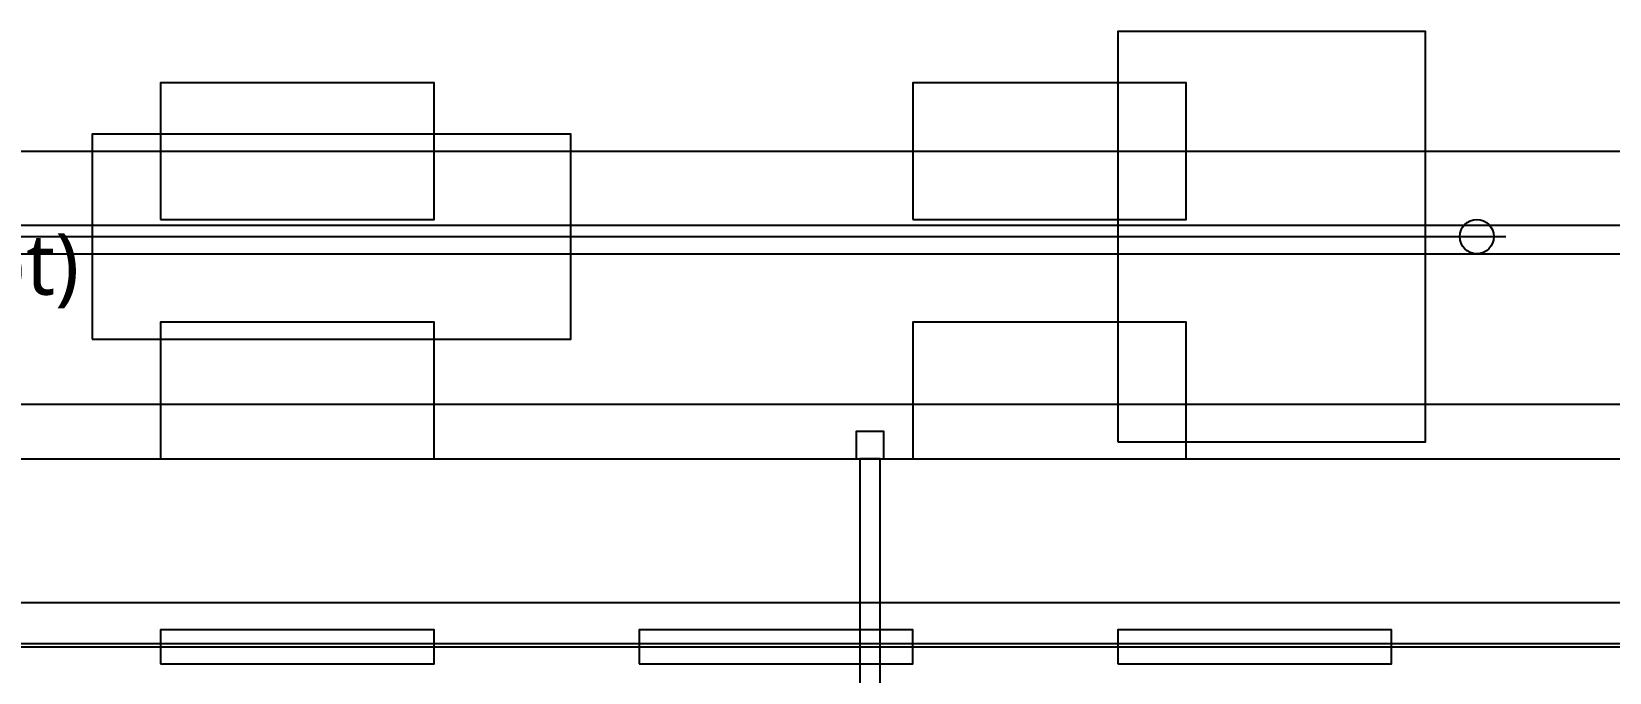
# Model space of a CAD drawing. Header units: metres. Extents: x -1640 to 1560, y -268 to 2338.
# Drawn here: x 139.22 to 185.38, y 1724.75 to 1743.5 of the extents above; entities that cross this region are included whole.
import ezdxf

# ---------------------------------------------------------------- set-up
doc = ezdxf.new("R2010")
doc.units = ezdxf.units.M
for name, color, linetype in [('1F_EHS_EXTINGUISHER_HYDRANT_CABINET_CONCEPT', 1, 'Continuous'), ('1F_ELEC', 6, 'Continuous'), ('1F_SUPPORT', 4, 'Continuous'), ('2F_EHS_EXTINGUISHER_HYDRANT_CABINET_CONCEPT', 1, 'Continuous'), ('2F_SUPPORT', 4, 'Continuous'), ('3F_EHS_EXTINGUISHER_HYDRANT_CABINET_CONCEPT', 1, 'Continuous'), ('3F_SUPPORT', 4, 'Continuous'), ('4F_DCC', 3, 'Continuous'), ('4F_MAU', 2, 'Continuous'), ('4F_SUPPORT', 4, 'Continuous'), ('5F_EHS_EXTINGUISHER_HYDRANT_CABINET_CONCEPT', 1, 'Continuous'), ('5F_ELEC', 6, 'Continuous'), ('5F_SUPPORT', 4, 'Continuous'), ('6F_EHS_EXTINGUISHER_HYDRANT_CABINET_CONCEPT', 1, 'Continuous'), ('6F_SUPPORT', 4, 'Continuous'), ('7F_EHS_EXTINGUISHER_HYDRANT_CABINET_CONCEPT', 1, 'Continuous'), ('7F_SUPPORT', 4, 'Continuous'), ('8F_DCC', 3, 'Continuous'), ('8F_MAU', 2, 'Continuous'), ('8F_SUPPORT', 4, 'Continuous'), ('EHS_TREATED_EXHAUST', 30, 'Continuous'), ('UTIL_CHW.R_CONCEPT', 2, 'Continuous'), ('UTIL_CHW.S_CONCEPT', 1, 'Continuous'), ('UTIL_ELEC.EMERG_CONCEPT', 4, 'Continuous'), ('UTIL_ELEC.MV_CONCEPT', 1, 'Continuous'), ('UTIL_ELEC.UPS_CONCEPT', 3, 'Continuous'), ('UTIL_EXH.HEAT_CONCEPT', 1, 'Continuous'), ('UTIL_EXH.VOC_CONCEPT', 6, 'Continuous'), ('UTIL_HR_CONCEPT', 5, 'Continuous'), ('UTIL_TEXT', 7, 'Continuous')]:
    doc.layers.add(name, color=color, linetype=linetype)
doc.styles.add('KO', font='malgun.ttf')

msp = doc.modelspace()

# ---------------------------------------------------------------- linework, layer by layer
at = {"layer": '1F_EHS_EXTINGUISHER_HYDRANT_CABINET_CONCEPT'}
msp.add_circle((181.5, 1737.5), 0.5, dxfattribs=at)
at = {"layer": '1F_ELEC'}
for points in [[(143, 1738), (151, 1738), (151, 1742), (143, 1742)], [(165, 1738), (173, 1738), (173, 1742), (165, 1742)], [(143, 1731), (151, 1731), (151, 1735), (143, 1735)], [(165, 1731), (173, 1731), (173, 1735), (165, 1735)]]:
    msp.add_lwpolyline(points, close=True, dxfattribs=at)
at = {"layer": '1F_SUPPORT'}
msp.add_lwpolyline([(171, 1731.5), (180, 1731.5), (180, 1743.5), (171, 1743.5)], close=True, dxfattribs=at)
at = {"layer": '2F_EHS_EXTINGUISHER_HYDRANT_CABINET_CONCEPT'}
msp.add_circle((181.5, 1737.5), 0.5, dxfattribs=at)
at = {"layer": '2F_SUPPORT'}
msp.add_lwpolyline([(171, 1731.5), (180, 1731.5), (180, 1743.5), (171, 1743.5)], close=True, dxfattribs=at)
at = {"layer": '3F_EHS_EXTINGUISHER_HYDRANT_CABINET_CONCEPT'}
msp.add_circle((181.5, 1737.5), 0.5, dxfattribs=at)
at = {"layer": '3F_SUPPORT'}
msp.add_lwpolyline([(171, 1731.5), (180, 1731.5), (180, 1743.5), (171, 1743.5)], close=True, dxfattribs=at)
at = {"layer": '4F_DCC'}
for points in [[(143, 1725), (151, 1725), (151, 1726), (143, 1726)], [(157, 1725), (165, 1725), (165, 1726), (157, 1726)], [(171, 1725), (179, 1725), (179, 1726), (171, 1726)]]:
    msp.add_lwpolyline(points, close=True, dxfattribs=at)
at = {"layer": '4F_MAU'}
msp.add_lwpolyline([(141, 1734.5), (155, 1734.5), (155, 1740.5), (141, 1740.5)], close=True, dxfattribs=at)
at = {"layer": '4F_SUPPORT'}
msp.add_lwpolyline([(171, 1731.5), (180, 1731.5), (180, 1743.5), (171, 1743.5)], close=True, dxfattribs=at)
at = {"layer": '5F_EHS_EXTINGUISHER_HYDRANT_CABINET_CONCEPT'}
msp.add_circle((181.5, 1737.5), 0.5, dxfattribs=at)
at = {"layer": '5F_ELEC'}
for points in [[(143, 1738), (151, 1738), (151, 1742), (143, 1742)], [(165, 1738), (173, 1738), (173, 1742), (165, 1742)], [(143, 1731), (151, 1731), (151, 1735), (143, 1735)], [(165, 1731), (173, 1731), (173, 1735), (165, 1735)]]:
    msp.add_lwpolyline(points, close=True, dxfattribs=at)
at = {"layer": '5F_SUPPORT'}
msp.add_lwpolyline([(171, 1731.5), (180, 1731.5), (180, 1743.5), (171, 1743.5)], close=True, dxfattribs=at)
at = {"layer": '6F_EHS_EXTINGUISHER_HYDRANT_CABINET_CONCEPT'}
msp.add_circle((181.5, 1737.5), 0.5, dxfattribs=at)
at = {"layer": '6F_SUPPORT'}
msp.add_lwpolyline([(171, 1731.5), (180, 1731.5), (180, 1743.5), (171, 1743.5)], close=True, dxfattribs=at)
at = {"layer": '7F_EHS_EXTINGUISHER_HYDRANT_CABINET_CONCEPT'}
msp.add_circle((181.5, 1737.5), 0.5, dxfattribs=at)
at = {"layer": '7F_SUPPORT'}
msp.add_lwpolyline([(171, 1731.5), (180, 1731.5), (180, 1743.5), (171, 1743.5)], close=True, dxfattribs=at)
at = {"layer": '8F_DCC'}
for points in [[(143, 1725), (151, 1725), (151, 1726), (143, 1726)], [(157, 1725), (165, 1725), (165, 1726), (157, 1726)], [(171, 1725), (179, 1725), (179, 1726), (171, 1726)]]:
    msp.add_lwpolyline(points, close=True, dxfattribs=at)
at = {"layer": '8F_MAU'}
msp.add_lwpolyline([(141, 1734.5), (155, 1734.5), (155, 1740.5), (141, 1740.5)], close=True, dxfattribs=at)
at = {"layer": '8F_SUPPORT'}
msp.add_lwpolyline([(171, 1731.5), (180, 1731.5), (180, 1743.5), (171, 1743.5)], close=True, dxfattribs=at)
at = {"layer": 'EHS_TREATED_EXHAUST'}
for points in [[(163.35, 1731), (164.15, 1731), (164.15, 1731.8), (163.35, 1731.8)], [(163.35, 1731), (164.15, 1731), (164.15, 1731.8), (163.35, 1731.8)], [(163.45, 1573), (164.05, 1573), (164.05, 1731), (163.45, 1731)], [(163.45, 1573), (164.05, 1573), (164.05, 1731), (163.45, 1731)]]:
    msp.add_lwpolyline(points, close=True, dxfattribs=at)
at = {"layer": 'UTIL_CHW.R_CONCEPT'}
msp.add_line((-278.2, 1726.8), (189.8, 1726.8), dxfattribs=at)
msp.add_line((-278.2, 1726.8), (189.8, 1726.8), dxfattribs=at)
at = {"layer": 'UTIL_CHW.S_CONCEPT'}
msp.add_line((-279.5, 1725.5), (188.5, 1725.5), dxfattribs=at)
msp.add_line((-279.5, 1725.5), (188.5, 1725.5), dxfattribs=at)
at = {"layer": 'UTIL_ELEC.EMERG_CONCEPT'}
for p in [(-287.3, 1740), (-283.3, 1740)]:
    msp.add_line(p, (186.3, 1740), dxfattribs=at)
at = {"layer": 'UTIL_ELEC.MV_CONCEPT'}
for p, q in [((-285.4, 1732.6), (186.4, 1732.6)), ((-285.4, 1732.6), (186.4, 1732.6)), ((-285.4, 1731), (186.4, 1731)), ((-285.4, 1731), (186.4, 1731))]:
    msp.add_line(p, q, dxfattribs=at)
at = {"layer": 'UTIL_ELEC.UPS_CONCEPT'}
msp.add_line((-257.3, 1737), (186.3, 1737), dxfattribs=at)
msp.add_line((-257.3, 1737), (186.3, 1737), dxfattribs=at)
at = {"layer": 'UTIL_EXH.HEAT_CONCEPT'}
for p, q in [((-269.55, 1737.84), (197.55, 1737.84)), ((-281.4, 1725.6), (190.4, 1725.6)), ((-281.4, 1725.6), (190.4, 1725.6))]:
    msp.add_line(p, q, dxfattribs=at)
at = {"layer": 'UTIL_EXH.VOC_CONCEPT'}
msp.add_line((-269.55, 1740), (197.55, 1740), dxfattribs=at)
at = {"layer": 'UTIL_HR_CONCEPT'}
msp.add_line((-40.85, 1737.5), (182.35, 1737.5), dxfattribs=at)
msp.add_line((-40.85, 1737.5), (182.35, 1737.5), dxfattribs=at)

# ---------------------------------------------------------------- texts
at = {"layer": 'UTIL_TEXT', "style": 'KO'}
msp.add_text('P2 rooftop VOC concentrator rotor + oxidizer (concept)', height=1.8, dxfattribs=at).set_placement((80.5, 1735.8))

doc.saveas('drawing.dxf')
